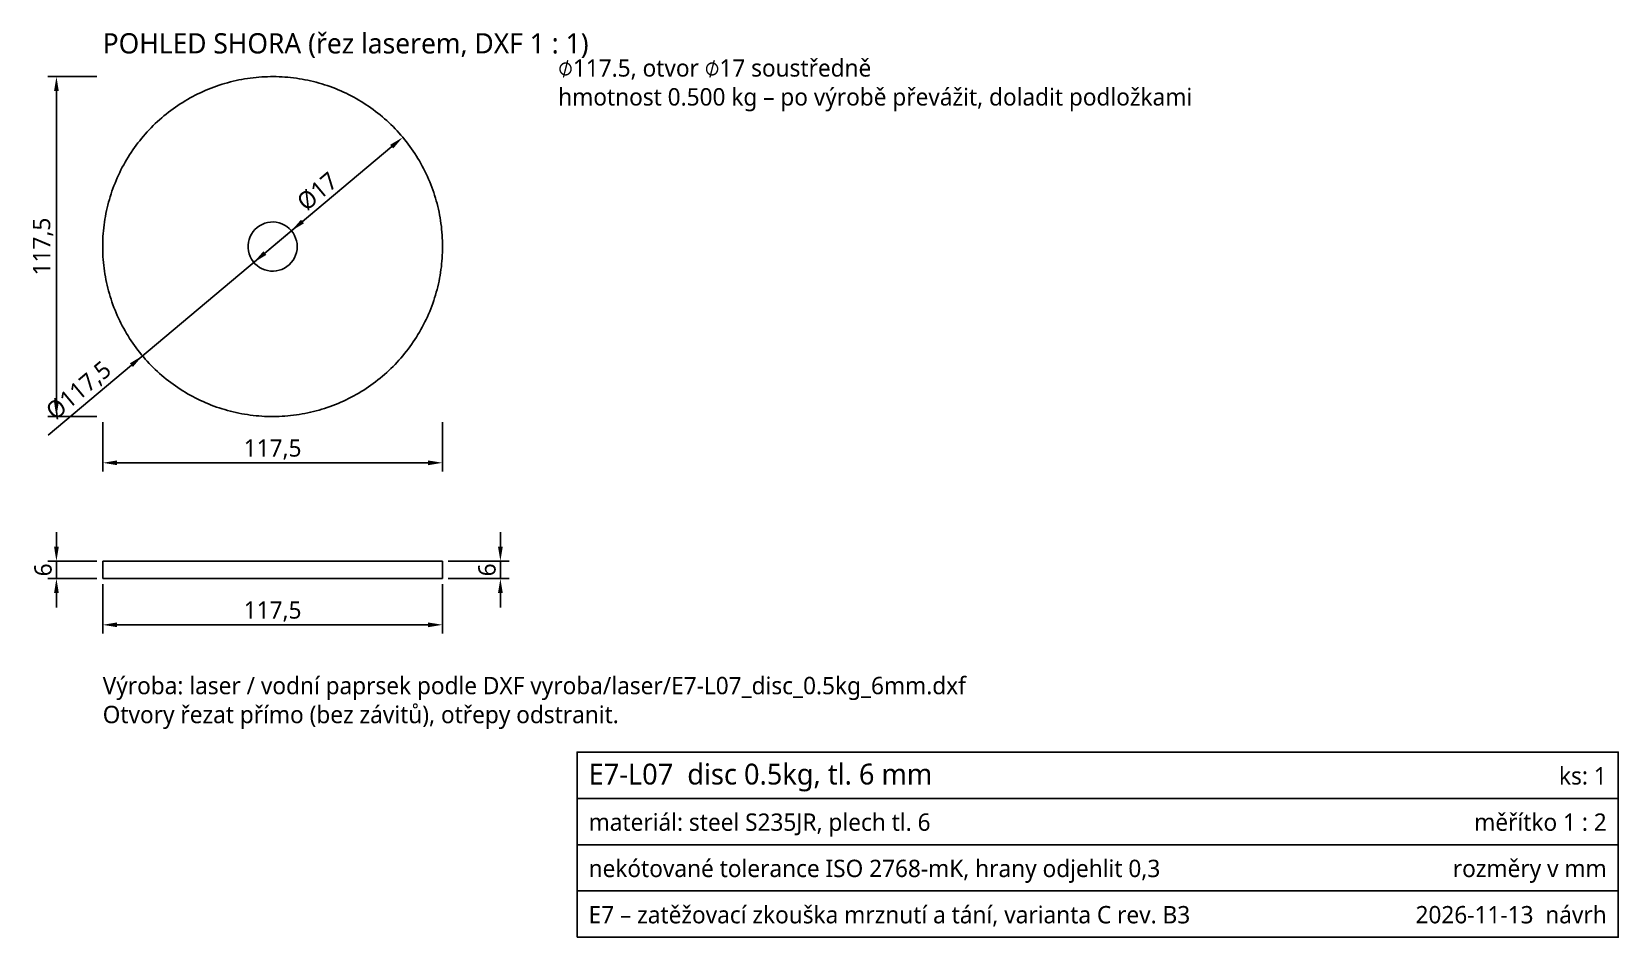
# Model space of a CAD drawing. Header units: millimetres. Extents: x 25 to 574, y 16 to 329.
import ezdxf
from ezdxf.enums import TextEntityAlignment as Align

# ---------------------------------------------------------------- set-up
doc = ezdxf.new("R2010")
doc.units = ezdxf.units.MM
doc.header["$LTSCALE"] = 2
doc.linetypes.add('DASHED', pattern=[1.524, 1.27, -0.254])
for name, color, linetype, true_color in [('DIM', 7, 'CONTINUOUS', 0x000000), ('FRAME', 7, 'CONTINUOUS', 0x000000), ('OUTLINE', 7, 'CONTINUOUS', 0x000000), ('TEXT', 7, 'CONTINUOUS', 0x000000)]:
    doc.layers.add(name, color=color, linetype=linetype, true_color=true_color)
doc.layers.add('HIDDEN', color=8, linetype='DASHED')
doc.styles.add('OpenSans', font='OpenSans-Regular.ttf')
doc.dimstyles.new('E7', dxfattribs={"dimtxt": 6, "dimasz": 5, "dimexe": 3, "dimexo": 2, "dimgap": 1.6, "dimtad": 1, "dimtxsty": 'OpenSans', "dimcen": 2.5, "dimclrd": 256, "dimclre": 256, "dimclrt": 256, "dimazin": 3, "dimtfac": 1, "dimtmove": 0, "dimatfit": 3})

msp = doc.modelspace()

# ---------------------------------------------------------------- linework, layer by layer
at = {"layer": 'FRAME'}
msp.add_lwpolyline([(214, 16), (574, 16), (574, 80), (214, 80)], close=True, dxfattribs=at)
for points in [[(214, 64), (574, 64)], [(214, 48), (574, 48)], [(214, 32), (574, 32)]]:
    msp.add_lwpolyline(points, dxfattribs=at)
at = {"layer": 'HIDDEN'}
for points in [[(167.498, 254.749), (167.489, 255.75), (167.464, 256.75), (167.421, 257.749), (167.362, 258.748), (167.285, 259.745), (167.192, 260.741), (167.081, 261.735), (166.954, 262.728), (166.809, 263.718), (166.648, 264.705), (166.47, 265.689), (166.276, 266.671), (166.064, 267.648), (165.836, 268.622), (165.592, 269.592), (165.331, 270.558), (165.054, 271.519), (164.76, 272.476), (164.45, 273.427), (164.124, 274.372), (163.782, 275.312), (163.424, 276.247), (163.05, 277.174), (162.66, 278.096), (162.255, 279.01), (161.834, 279.918), (161.398, 280.818), (160.946, 281.711), (160.479, 282.596), (159.998, 283.472), (159.501, 284.341), (158.99, 285.201), (158.464, 286.052), (157.924, 286.894), (157.37, 287.726), (156.801, 288.549), (156.219, 289.363), (155.623, 290.166), (155.013, 290.959), (154.389, 291.741), (153.753, 292.513), (153.103, 293.274), (152.441, 294.024), (151.766, 294.762), (151.079, 295.489), (150.379, 296.203), (149.667, 296.906), (148.943, 297.597), (148.208, 298.275), (147.461, 298.941), (146.703, 299.593), (145.934, 300.233), (145.154, 300.86), (144.364, 301.473), (143.563, 302.073), (142.752, 302.658), (141.931, 303.231), (141.101, 303.789), (140.261, 304.332), (139.413, 304.862), (138.555, 305.377), (137.689, 305.877), (136.814, 306.362), (135.931, 306.832), (135.04, 307.288), (134.142, 307.728), (133.236, 308.153), (132.323, 308.562), (131.404, 308.955), (130.477, 309.333), (129.545, 309.695), (128.606, 310.041), (127.662, 310.372), (126.712, 310.686), (125.757, 310.983), (124.797, 311.265), (123.833, 311.53), (122.864, 311.778), (121.891, 312.011), (120.914, 312.226), (119.933, 312.425), (118.95, 312.607), (117.963, 312.772), (116.974, 312.921), (115.982, 313.052), (114.988, 313.167), (113.993, 313.265), (112.996, 313.346), (111.997, 313.41), (110.998, 313.456), (109.998, 313.486), (108.998, 313.499), (107.998, 313.495), (106.997, 313.473), (105.998, 313.435), (104.999, 313.38), (104.001, 313.307), (103.005, 313.218), (102.01, 313.112), (101.017, 312.989), (100.027, 312.849), (99.039, 312.692), (98.054, 312.518), (97.072, 312.328), (96.093, 312.12), (95.118, 311.897), (94.147, 311.656), (93.18, 311.399), (92.218, 311.126), (91.26, 310.836), (90.308, 310.531), (89.361, 310.209), (88.419, 309.87), (87.484, 309.516), (86.554, 309.146), (85.631, 308.76), (84.715, 308.359), (83.806, 307.942), (82.904, 307.51), (82.009, 307.062), (81.122, 306.599), (80.243, 306.121), (79.373, 305.628), (78.511, 305.121), (77.658, 304.599), (76.813, 304.062), (75.978, 303.511), (75.153, 302.946), (74.337, 302.367), (73.531, 301.774), (72.736, 301.168), (71.95, 300.548), (71.176, 299.915), (70.412, 299.269), (69.66, 298.609), (68.919, 297.938), (68.189, 297.253), (67.471, 296.556), (66.766, 295.848), (66.072, 295.127), (65.391, 294.394), (64.722, 293.65), (64.066, 292.895), (63.423, 292.129), (62.793, 291.352), (62.176, 290.564), (61.573, 289.766), (60.984, 288.957), (60.408, 288.139), (59.847, 287.311), (59.3, 286.474), (58.767, 285.627), (58.248, 284.772), (57.744, 283.908), (57.255, 283.035), (56.781, 282.154), (56.322, 281.265), (55.878, 280.369), (55.45, 279.465), (55.036, 278.554), (54.639, 277.636), (54.257, 276.711), (53.891, 275.78), (53.541, 274.843), (53.207, 273.9), (52.889, 272.952), (52.587, 271.998), (52.301, 271.039), (52.032, 270.076), (51.779, 269.108), (51.543, 268.136), (51.324, 267.16), (51.121, 266.18), (50.934, 265.197), (50.765, 264.212), (50.612, 263.223), (50.476, 262.232), (50.357, 261.239), (50.255, 260.243), (50.17, 259.247), (50.102, 258.249), (50.051, 257.25), (50.017, 256.25), (50, 255.25), (50, 254.249), (50.017, 253.249), (50.051, 252.249), (50.102, 251.25), (50.17, 250.252), (50.255, 249.255), (50.357, 248.26), (50.476, 247.267), (50.612, 246.276), (50.765, 245.287), (50.934, 244.301), (51.121, 243.319), (51.324, 242.339), (51.543, 241.363), (51.779, 240.391), (52.032, 239.423), (52.301, 238.46), (52.587, 237.501), (52.889, 236.547), (53.207, 235.599), (53.541, 234.656), (53.891, 233.719), (54.257, 232.788), (54.639, 231.863), (55.036, 230.945), (55.45, 230.034), (55.878, 229.13), (56.322, 228.234), (56.781, 227.345), (57.255, 226.464), (57.744, 225.591), (58.248, 224.727), (58.767, 223.872), (59.3, 223.025), (59.847, 222.188), (60.408, 221.36), (60.984, 220.542), (61.573, 219.733), (62.176, 218.935), (62.793, 218.147), (63.423, 217.37), (64.066, 216.604), (64.722, 215.849), (65.391, 215.105), (66.072, 214.372), (66.766, 213.651), (67.471, 212.943), (68.189, 212.246), (68.919, 211.561), (69.66, 210.889), (70.412, 210.23), (71.176, 209.584), (71.95, 208.951), (72.736, 208.331), (73.531, 207.724), (74.337, 207.132), (75.153, 206.553), (75.978, 205.988), (76.813, 205.437), (77.658, 204.9), (78.511, 204.378), (79.373, 203.87), (80.243, 203.378), (81.122, 202.9), (82.009, 202.437), (82.904, 201.989), (83.806, 201.557), (84.715, 201.14), (85.631, 200.738), (86.554, 200.353), (87.484, 199.983), (88.419, 199.629), (89.361, 199.29), (90.308, 198.968), (91.26, 198.662), (92.218, 198.373), (93.18, 198.1), (94.147, 197.843), (95.118, 197.602), (96.093, 197.379), (97.072, 197.171), (98.054, 196.981), (99.039, 196.807), (100.027, 196.65), (101.017, 196.51), (102.01, 196.387), (103.005, 196.281), (104.001, 196.192), (104.999, 196.119), (105.998, 196.064), (106.997, 196.026), (107.998, 196.004), (108.998, 196), (109.998, 196.013), (110.998, 196.043), (111.997, 196.089), (112.996, 196.153), (113.993, 196.234), (114.988, 196.332), (115.982, 196.447), (116.974, 196.578), (117.963, 196.727), (118.95, 196.892), (119.933, 197.074), (120.914, 197.273), (121.891, 197.488), (122.864, 197.72), (123.833, 197.969), (124.797, 198.234), (125.757, 198.516), (126.712, 198.813), (127.662, 199.127), (128.606, 199.457), (129.545, 199.804), (130.477, 200.166), (131.404, 200.544), (132.323, 200.937), (133.236, 201.346), (134.142, 201.771), (135.04, 202.211), (135.931, 202.666), (136.814, 203.137), (137.689, 203.622), (138.555, 204.122), (139.413, 204.637), (140.261, 205.167), (141.101, 205.71), (141.931, 206.268), (142.752, 206.84), (143.563, 207.426), (144.364, 208.026), (145.154, 208.639), (145.934, 209.266), (146.703, 209.906), (147.461, 210.558), (148.208, 211.224), (148.943, 211.902), (149.667, 212.593), (150.379, 213.295), (151.079, 214.01), (151.766, 214.737), (152.441, 215.475), (153.103, 216.225), (153.753, 216.986), (154.389, 217.757), (155.013, 218.54), (155.623, 219.333), (156.219, 220.136), (156.801, 220.949), (157.37, 221.773), (157.924, 222.605), (158.464, 223.447), (158.99, 224.298), (159.501, 225.158), (159.998, 226.027), (160.479, 226.903), (160.946, 227.788), (161.398, 228.681), (161.834, 229.581), (162.255, 230.489), (162.66, 231.403), (163.05, 232.325), (163.424, 233.252), (163.782, 234.186), (164.124, 235.127), (164.45, 236.072), (164.76, 237.023), (165.054, 237.98), (165.331, 238.941), (165.592, 239.907), (165.836, 240.877), (166.064, 241.851), (166.276, 242.828), (166.47, 243.81), (166.648, 244.794), (166.809, 245.781), (166.954, 246.771), (167.081, 247.763), (167.192, 248.758), (167.285, 249.754), (167.362, 250.751), (167.421, 251.75), (167.464, 252.749), (167.489, 253.749), (167.498, 254.749)], [(117.248, 254.749), (117.188, 255.755), (117.01, 256.746), (116.716, 257.709), (116.31, 258.631), (115.798, 259.498), (115.187, 260.298), (114.485, 261.021), (113.703, 261.656), (112.852, 262.193), (111.942, 262.626), (110.988, 262.949), (110.003, 263.156), (109, 263.246), (107.993, 263.216), (106.997, 263.067), (106.026, 262.802), (105.092, 262.423), (104.21, 261.937), (103.392, 261.35), (102.649, 260.67), (101.992, 259.907), (101.429, 259.072), (100.969, 258.176), (100.618, 257.232), (100.382, 256.253), (100.263, 255.253), (100.263, 254.246), (100.382, 253.246), (100.618, 252.267), (100.969, 251.323), (101.429, 250.427), (101.992, 249.592), (102.649, 248.829), (103.392, 248.149), (104.21, 247.562), (105.092, 247.076), (106.026, 246.697), (106.997, 246.432), (107.993, 246.283), (109, 246.253), (110.003, 246.343), (110.988, 246.55), (111.942, 246.873), (112.852, 247.306), (113.703, 247.843), (114.485, 248.478), (115.187, 249.2), (115.798, 250.001), (116.31, 250.868), (116.716, 251.79), (117.01, 252.753), (117.188, 253.744), (117.248, 254.749)]]:
    msp.add_lwpolyline(points, dxfattribs=at)
at = {"layer": 'OUTLINE'}
for points in [[(167.498, 254.749), (167.489, 255.75), (167.464, 256.75), (167.421, 257.749), (167.362, 258.748), (167.285, 259.745), (167.192, 260.741), (167.081, 261.735), (166.954, 262.728), (166.809, 263.718), (166.648, 264.705), (166.47, 265.689), (166.276, 266.671), (166.064, 267.648), (165.836, 268.622), (165.592, 269.592), (165.331, 270.558), (165.054, 271.519), (164.76, 272.476), (164.45, 273.427), (164.124, 274.372), (163.782, 275.312), (163.424, 276.247), (163.05, 277.174), (162.66, 278.096), (162.255, 279.01), (161.834, 279.918), (161.398, 280.818), (160.946, 281.711), (160.479, 282.596), (159.998, 283.472), (159.501, 284.341), (158.99, 285.201), (158.464, 286.052), (157.924, 286.894), (157.37, 287.726), (156.801, 288.549), (156.219, 289.363), (155.623, 290.166), (155.013, 290.959), (154.389, 291.741), (153.753, 292.513), (153.103, 293.274), (152.441, 294.024), (151.766, 294.762), (151.079, 295.489), (150.379, 296.203), (149.667, 296.906), (148.943, 297.597), (148.208, 298.275), (147.461, 298.941), (146.703, 299.593), (145.934, 300.233), (145.154, 300.86), (144.364, 301.473), (143.563, 302.073), (142.752, 302.658), (141.931, 303.231), (141.101, 303.789), (140.261, 304.332), (139.413, 304.862), (138.555, 305.377), (137.689, 305.877), (136.814, 306.362), (135.931, 306.832), (135.04, 307.288), (134.142, 307.728), (133.236, 308.153), (132.323, 308.562), (131.404, 308.955), (130.477, 309.333), (129.545, 309.695), (128.606, 310.041), (127.662, 310.372), (126.712, 310.686), (125.757, 310.983), (124.797, 311.265), (123.833, 311.53), (122.864, 311.778), (121.891, 312.011), (120.914, 312.226), (119.933, 312.425), (118.95, 312.607), (117.963, 312.772), (116.974, 312.921), (115.982, 313.052), (114.988, 313.167), (113.993, 313.265), (112.996, 313.346), (111.997, 313.41), (110.998, 313.456), (109.998, 313.486), (108.998, 313.499), (107.998, 313.495), (106.997, 313.473), (105.998, 313.435), (104.999, 313.38), (104.001, 313.307), (103.005, 313.218), (102.01, 313.112), (101.017, 312.989), (100.027, 312.849), (99.039, 312.692), (98.054, 312.518), (97.072, 312.328), (96.093, 312.12), (95.118, 311.897), (94.147, 311.656), (93.18, 311.399), (92.218, 311.126), (91.26, 310.836), (90.308, 310.531), (89.361, 310.209), (88.419, 309.87), (87.484, 309.516), (86.554, 309.146), (85.631, 308.76), (84.715, 308.359), (83.806, 307.942), (82.904, 307.51), (82.009, 307.062), (81.122, 306.599), (80.243, 306.121), (79.373, 305.628), (78.511, 305.121), (77.658, 304.599), (76.813, 304.062), (75.978, 303.511), (75.153, 302.946), (74.337, 302.367), (73.531, 301.774), (72.736, 301.168), (71.95, 300.548), (71.176, 299.915), (70.412, 299.269), (69.66, 298.609), (68.919, 297.938), (68.189, 297.253), (67.471, 296.556), (66.766, 295.848), (66.072, 295.127), (65.391, 294.394), (64.722, 293.65), (64.066, 292.895), (63.423, 292.129), (62.793, 291.352), (62.176, 290.564), (61.573, 289.766), (60.984, 288.957), (60.408, 288.139), (59.847, 287.311), (59.3, 286.474), (58.767, 285.627), (58.248, 284.772), (57.744, 283.908), (57.255, 283.035), (56.781, 282.154), (56.322, 281.265), (55.878, 280.369), (55.45, 279.465), (55.036, 278.554), (54.639, 277.636), (54.257, 276.711), (53.891, 275.78), (53.541, 274.843), (53.207, 273.9), (52.889, 272.952), (52.587, 271.998), (52.301, 271.039), (52.032, 270.076), (51.779, 269.108), (51.543, 268.136), (51.324, 267.16), (51.121, 266.18), (50.934, 265.197), (50.765, 264.212), (50.612, 263.223), (50.476, 262.232), (50.357, 261.239), (50.255, 260.243), (50.17, 259.247), (50.102, 258.249), (50.051, 257.25), (50.017, 256.25), (50, 255.25), (50, 254.249), (50.017, 253.249), (50.051, 252.249), (50.102, 251.25), (50.17, 250.252), (50.255, 249.255), (50.357, 248.26), (50.476, 247.267), (50.612, 246.276), (50.765, 245.287), (50.934, 244.301), (51.121, 243.319), (51.324, 242.339), (51.543, 241.363), (51.779, 240.391), (52.032, 239.423), (52.301, 238.46), (52.587, 237.501), (52.889, 236.547), (53.207, 235.599), (53.541, 234.656), (53.891, 233.719), (54.257, 232.788), (54.639, 231.863), (55.036, 230.945), (55.45, 230.034), (55.878, 229.13), (56.322, 228.234), (56.781, 227.345), (57.255, 226.464), (57.744, 225.591), (58.248, 224.727), (58.767, 223.872), (59.3, 223.025), (59.847, 222.188), (60.408, 221.36), (60.984, 220.542), (61.573, 219.733), (62.176, 218.935), (62.793, 218.147), (63.423, 217.37), (64.066, 216.604), (64.722, 215.849), (65.391, 215.105), (66.072, 214.372), (66.766, 213.651), (67.471, 212.943), (68.189, 212.246), (68.919, 211.561), (69.66, 210.889), (70.412, 210.23), (71.176, 209.584), (71.95, 208.951), (72.736, 208.331), (73.531, 207.724), (74.337, 207.132), (75.153, 206.553), (75.978, 205.988), (76.813, 205.437), (77.658, 204.9), (78.511, 204.378), (79.373, 203.87), (80.243, 203.378), (81.122, 202.9), (82.009, 202.437), (82.904, 201.989), (83.806, 201.557), (84.715, 201.14), (85.631, 200.738), (86.554, 200.353), (87.484, 199.983), (88.419, 199.629), (89.361, 199.29), (90.308, 198.968), (91.26, 198.662), (92.218, 198.373), (93.18, 198.1), (94.147, 197.843), (95.118, 197.602), (96.093, 197.379), (97.072, 197.171), (98.054, 196.981), (99.039, 196.807), (100.027, 196.65), (101.017, 196.51), (102.01, 196.387), (103.005, 196.281), (104.001, 196.192), (104.999, 196.119), (105.998, 196.064), (106.997, 196.026), (107.998, 196.004), (108.998, 196), (109.998, 196.013), (110.998, 196.043), (111.997, 196.089), (112.996, 196.153), (113.993, 196.234), (114.988, 196.332), (115.982, 196.447), (116.974, 196.578), (117.963, 196.727), (118.95, 196.892), (119.933, 197.074), (120.914, 197.273), (121.891, 197.488), (122.864, 197.72), (123.833, 197.969), (124.797, 198.234), (125.757, 198.516), (126.712, 198.813), (127.662, 199.127), (128.606, 199.457), (129.545, 199.804), (130.477, 200.166), (131.404, 200.544), (132.323, 200.937), (133.236, 201.346), (134.142, 201.771), (135.04, 202.211), (135.931, 202.666), (136.814, 203.137), (137.689, 203.622), (138.555, 204.122), (139.413, 204.637), (140.261, 205.167), (141.101, 205.71), (141.931, 206.268), (142.752, 206.84), (143.563, 207.426), (144.364, 208.026), (145.154, 208.639), (145.934, 209.266), (146.703, 209.906), (147.461, 210.558), (148.208, 211.224), (148.943, 211.902), (149.667, 212.593), (150.379, 213.295), (151.079, 214.01), (151.766, 214.737), (152.441, 215.475), (153.103, 216.225), (153.753, 216.986), (154.389, 217.757), (155.013, 218.54), (155.623, 219.333), (156.219, 220.136), (156.801, 220.949), (157.37, 221.773), (157.924, 222.605), (158.464, 223.447), (158.99, 224.298), (159.501, 225.158), (159.998, 226.027), (160.479, 226.903), (160.946, 227.788), (161.398, 228.681), (161.834, 229.581), (162.255, 230.489), (162.66, 231.403), (163.05, 232.325), (163.424, 233.252), (163.782, 234.186), (164.124, 235.127), (164.45, 236.072), (164.76, 237.023), (165.054, 237.98), (165.331, 238.941), (165.592, 239.907), (165.836, 240.877), (166.064, 241.851), (166.276, 242.828), (166.47, 243.81), (166.648, 244.794), (166.809, 245.781), (166.954, 246.771), (167.081, 247.763), (167.192, 248.758), (167.285, 249.754), (167.362, 250.751), (167.421, 251.75), (167.464, 252.749), (167.489, 253.749), (167.498, 254.749)], [(117.248, 254.749), (117.188, 255.755), (117.01, 256.746), (116.716, 257.709), (116.31, 258.631), (115.798, 259.498), (115.187, 260.298), (114.485, 261.021), (113.703, 261.656), (112.852, 262.193), (111.942, 262.626), (110.988, 262.949), (110.003, 263.156), (109, 263.246), (107.993, 263.216), (106.997, 263.067), (106.026, 262.802), (105.092, 262.423), (104.21, 261.937), (103.392, 261.35), (102.649, 260.67), (101.992, 259.907), (101.429, 259.072), (100.969, 258.176), (100.618, 257.232), (100.382, 256.253), (100.263, 255.253), (100.263, 254.246), (100.382, 253.246), (100.618, 252.267), (100.969, 251.323), (101.429, 250.427), (101.992, 249.592), (102.649, 248.829), (103.392, 248.149), (104.21, 247.562), (105.092, 247.076), (106.026, 246.697), (106.997, 246.432), (107.993, 246.283), (109, 246.253), (110.003, 246.343), (110.988, 246.55), (111.942, 246.873), (112.852, 247.306), (113.703, 247.843), (114.485, 248.478), (115.187, 249.2), (115.798, 250.001), (116.31, 250.868), (116.716, 251.79), (117.01, 252.753), (117.188, 253.744), (117.248, 254.749)], [(50, 146), (51.004, 146), (52.009, 146), (53.013, 146), (54.017, 146), (55.021, 146), (56.026, 146), (57.03, 146), (58.034, 146), (59.038, 146), (60.043, 146), (61.047, 146), (62.051, 146), (63.056, 146), (64.06, 146), (65.064, 146), (66.068, 146), (67.073, 146), (68.077, 146), (69.081, 146), (70.085, 146), (71.09, 146), (72.094, 146), (73.098, 146), (74.103, 146), (75.107, 146), (76.111, 146), (77.115, 146), (78.12, 146), (79.124, 146), (80.128, 146), (81.132, 146), (82.137, 146), (83.141, 146), (84.145, 146), (85.15, 146), (86.154, 146), (87.158, 146), (88.162, 146), (89.167, 146), (90.171, 146), (91.175, 146), (92.179, 146), (93.184, 146), (94.188, 146), (95.192, 146), (96.197, 146), (97.201, 146), (98.205, 146), (99.209, 146), (100.214, 146), (101.218, 146), (102.222, 146), (103.226, 146), (104.231, 146), (105.235, 146), (106.239, 146), (107.244, 146), (108.248, 146), (109.252, 146), (110.256, 146), (111.261, 146), (112.265, 146), (113.269, 146), (114.274, 146), (115.278, 146), (116.282, 146), (117.286, 146), (118.291, 146), (119.295, 146), (120.299, 146), (121.303, 146), (122.308, 146), (123.312, 146), (124.316, 146), (125.321, 146), (126.325, 146), (127.329, 146), (128.333, 146), (129.338, 146), (130.342, 146), (131.346, 146), (132.35, 146), (133.355, 146), (134.359, 146), (135.363, 146), (136.368, 146), (137.372, 146), (138.376, 146), (139.38, 146), (140.385, 146), (141.389, 146), (142.393, 146), (143.397, 146), (144.402, 146), (145.406, 146), (146.41, 146), (147.415, 146), (148.419, 146), (149.423, 146), (150.427, 146), (151.432, 146), (152.436, 146), (153.44, 146), (154.444, 146), (155.449, 146), (156.453, 146), (157.457, 146), (158.462, 146), (159.466, 146), (160.47, 146), (161.474, 146), (162.479, 146), (163.483, 146), (164.487, 146), (165.491, 146), (166.496, 146), (167.5, 146)], [(50, 146), (50, 140)], [(167.5, 140), (167.5, 146)], [(50, 140), (51.004, 140), (52.009, 140), (53.013, 140), (54.017, 140), (55.021, 140), (56.026, 140), (57.03, 140), (58.034, 140), (59.038, 140), (60.043, 140), (61.047, 140), (62.051, 140), (63.056, 140), (64.06, 140), (65.064, 140), (66.068, 140), (67.073, 140), (68.077, 140), (69.081, 140), (70.085, 140), (71.09, 140), (72.094, 140), (73.098, 140), (74.103, 140), (75.107, 140), (76.111, 140), (77.115, 140), (78.12, 140), (79.124, 140), (80.128, 140), (81.132, 140), (82.137, 140), (83.141, 140), (84.145, 140), (85.15, 140), (86.154, 140), (87.158, 140), (88.162, 140), (89.167, 140), (90.171, 140), (91.175, 140), (92.179, 140), (93.184, 140), (94.188, 140), (95.192, 140), (96.197, 140), (97.201, 140), (98.205, 140), (99.209, 140), (100.214, 140), (101.218, 140), (102.222, 140), (103.226, 140), (104.231, 140), (105.235, 140), (106.239, 140), (107.244, 140), (108.248, 140), (109.252, 140), (110.256, 140), (111.261, 140), (112.265, 140), (113.269, 140), (114.274, 140), (115.278, 140), (116.282, 140), (117.286, 140), (118.291, 140), (119.295, 140), (120.299, 140), (121.303, 140), (122.308, 140), (123.312, 140), (124.316, 140), (125.321, 140), (126.325, 140), (127.329, 140), (128.333, 140), (129.338, 140), (130.342, 140), (131.346, 140), (132.35, 140), (133.355, 140), (134.359, 140), (135.363, 140), (136.368, 140), (137.372, 140), (138.376, 140), (139.38, 140), (140.385, 140), (141.389, 140), (142.393, 140), (143.397, 140), (144.402, 140), (145.406, 140), (146.41, 140), (147.415, 140), (148.419, 140), (149.423, 140), (150.427, 140), (151.432, 140), (152.436, 140), (153.44, 140), (154.444, 140), (155.449, 140), (156.453, 140), (157.457, 140), (158.462, 140), (159.466, 140), (160.47, 140), (161.474, 140), (162.479, 140), (163.483, 140), (164.487, 140), (165.491, 140), (166.496, 140), (167.5, 140)]]:
    msp.add_lwpolyline(points, dxfattribs=at)

# ---------------------------------------------------------------- texts
at = {"layer": 'TEXT', "style": 'OpenSans'}
for s, height, p in [('POHLED SHORA (řez laserem, DXF 1 : 1)', 7, (50, 321.499)), ('⌀117.5, otvor ⌀17 soustředně', 6, (207.498, 313.499)), ('hmotnost 0.500 kg – po výrobě převážit, doladit podložkami', 6, (207.498, 303.499)), ('Výroba: laser / vodní paprsek podle DXF vyroba/laser/E7-L07_disc_0.5kg_6mm.dxf', 6, (50, 100)), ('Otvory řezat přímo (bez závitů), otřepy odstranit.', 6, (50, 90)), ('E7-L07  disc 0.5kg, tl. 6 mm', 7.2, (218, 68.8)), ('materiál: steel S235JR, plech tl. 6', 6, (218, 52.8)), ('nekótované tolerance ISO 2768-mK, hrany odjehlit 0,3', 6, (218, 36.8)), ('E7 – zatěžovací zkouška mrznutí a tání, varianta C rev. B3', 6, (218, 20.8))]:
    msp.add_text(s, height=height, dxfattribs=at).set_placement(p)
for s, p in [('ks: 1', (570, 68.8)), ('měřítko 1 : 2', (570, 52.8)), ('rozměry v mm', (570, 36.8)), ('2026-11-13  návrh', (570, 20.8))]:
    msp.add_text(s, height=6, dxfattribs=at).set_placement(p, align=Align.RIGHT)

# ---------------------------------------------------------------- dimensions: what is measured, and where the dimension line sits
at = {"layer": 'DIM'}
for base, p1, p2 in [((34, 196), (50, 196), (50, 313.499)), ((34, 140), (50, 140), (50, 146)), ((187.5, 140), (167.5, 140), (167.5, 146))]:
    msp.add_linear_dim(base=base, p1=p1, p2=p2, angle=90, dimstyle='E7', dxfattribs=at).render()
for p1, p2 in [((153.754, 292.513), (63.744, 216.986)), ((102.238, 249.286), (115.26, 260.213))]:
    msp.add_diameter_dim_2p(p1=p1, p2=p2, dimstyle='E7', dxfattribs=at).render()
for base, p1, p2 in [((50, 180), (50, 196), (167.498, 196)), ((50, 124), (50, 140), (167.5, 140))]:
    msp.add_linear_dim(base=base, p1=p1, p2=p2, dimstyle='E7', dxfattribs=at).render()

doc.saveas('drawing.dxf')
